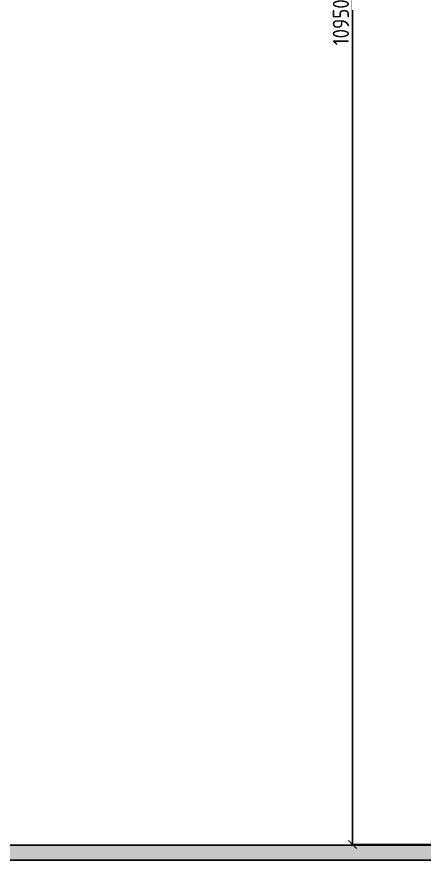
# Model space of a CAD drawing. Header units: millimetres. Extents: x 223 to 55669, y 510 to 13629.
# Drawn here: x 16365 to 19076, y 926 to 6542 of the extents above; entities that cross this region are included whole.
import ezdxf

# ---------------------------------------------------------------- set-up
doc = ezdxf.new("R2010")
doc.units = ezdxf.units.MM
doc.layers.add('9.3 - LEGENDA', color=7, linetype='Continuous')
doc.styles.add('DIM', font='dim.shx')
doc.dimstyles.new('CORTES', dxfattribs={"dimscale": 1.2, "dimtxt": 90, "dimasz": 45, "dimexe": 1.25, "dimexo": 40, "dimgap": 20, "dimtad": 1, "dimdec": 0, "dimzin": 9, "dimdsep": 46, "dimtxsty": 'DIM', "dimblk": 'OBLIQUE', "dimcen": 2.5, "dimclrd": 256, "dimclre": 256, "dimclrt": 256, "dimadec": 0, "dimazin": 0, "dimtfac": 1, "dimtdec": 0, "dimtmove": 0, "dimatfit": 0, "dimldrblk": 'OBLIQUE', "dimfxl": 0.04, "dimtolj": 1, "dimtzin": 1, "dimarcsym": 0})

# ---------------------------------------------------------------- blocks, each defined once
blk = doc.blocks.new('_Oblique')
at = {"color": 0, "linetype": 'ByBlock', "lineweight": -2, "transparency": 16777216}
blk.add_line((-0.5, -0.5), (0.5, 0.5), dxfattribs=at)
blk = doc.blocks.new('*D411')
at = {"layer": '9.3 - LEGENDA', "lineweight": -2}
for p, q in [((19146.5, 11980.7), (18598.1, 11980.7)), ((18599.6, 11980.7), (18599.6, 1030.7)), ((19193.2, 1030.7), (18598.1, 1030.7))]:
    blk.add_line(p, q, dxfattribs=at)
at = {"layer": 'Defpoints', "color": 0}
for p in [(19194.5, 11980.7), (18599.6, 1030.7), (19241.2, 1030.7)]:
    blk.add_point(p, dxfattribs=at)
at = {"layer": '9.3 - LEGENDA', "lineweight": -2, "xscale": 54, "yscale": 54, "zscale": 54}
for p, rotation in [((18599.6, 11980.7), 90), ((18599.6, 1030.7), 270)]:
    blk.add_blockref('_Oblique', p, dxfattribs=dict(at, rotation=rotation))
at = {"layer": '9.3 - LEGENDA', "insert": (18521.6, 6505.7), "char_height": 108, "attachment_point": 5, "rotation": 90, "style": 'DIM'}
blk.add_mtext('\\A1;10950', dxfattribs=at)

msp = doc.modelspace()

# ---------------------------------------------------------------- hatches: boundary and pattern name
at = {"transparency": 33554687}
h = msp.add_hatch(dxfattribs=at)
h.set_pattern_fill('AR-CONC', color=256, scale=1.1)
h.set_pattern_definition([(50, (33245.24, -12060.9), (200.4031, -17.533), [20.955, -230.505]), (355, (33245.24, -12060.9), (-38.7678, 210.1625), [16.764, -184.4046]), (100.45144, (33261.94, -12062.37), (161.6354, 192.6295), [17.809, -195.8993]), (46.1842, (33245.24, -12005.02), (298.187, -46.2466), [31.4325, -345.7575]), (96.6356, (33270.1, -12008.88), (261.1445, 272.1687), [26.7135, -293.8492]), (351.1842, (33245.24, -12005.02), (261.1445, 272.1687), [25.146, -276.6057]), (21, (33273.18, -12019), (166.7758, -112.4917), [20.955, -230.505]), (326, (33273.18, -12019), (67.9822, 202.6068), [16.764, -184.404]), (71.45144, (33287.08, -12028.37), (234.7581, 90.115), [17.809, -195.8989]), (37.5, (33245.24, -12060.904), (3.39746, 93.01054), [0, -182.1688, 0, -187.198, 0, -185.1025]), (7.5, (33245.24, -12060.9), (73.50163, 110.19863), [0, -106.7308, 0, -177.9778, 0, -70.5485]), (327.5, (33182.93, -12060.904), (149.14965, -6.30162), [0, -69.85, 0, -217.932, 0, -289.179]), (317.5, (33154.99, -12060.9), (162.9421, 27.96914), [0, -90.805, 0, -144.7292, 0, -205.359])])
h.paths.add_polyline_path([(223, 926), (55669.3, 926), (55669.3, 1026), (223, 1026), (223, 926)], is_closed=False)

# ---------------------------------------------------------------- linework, layer by layer
msp.add_lwpolyline([(223, 1026), (55669.3, 1026), (55669.3, 926), (223, 926)], close=True)

# ---------------------------------------------------------------- dimensions: what is measured, and where the dimension line sits
at = {"layer": '9.3 - LEGENDA'}
dim = msp.add_linear_dim(base=(18599.6, 1030.7), p1=(19194.5, 11980.7), p2=(19241.2, 1030.7), angle=90, dimstyle='CORTES', dxfattribs=at)
dim.commit()
dim.dimension.update_dxf_attribs({"geometry": '*D411', "text_midpoint": (18521.6, 6505.7)})

doc.saveas('drawing.dxf')
